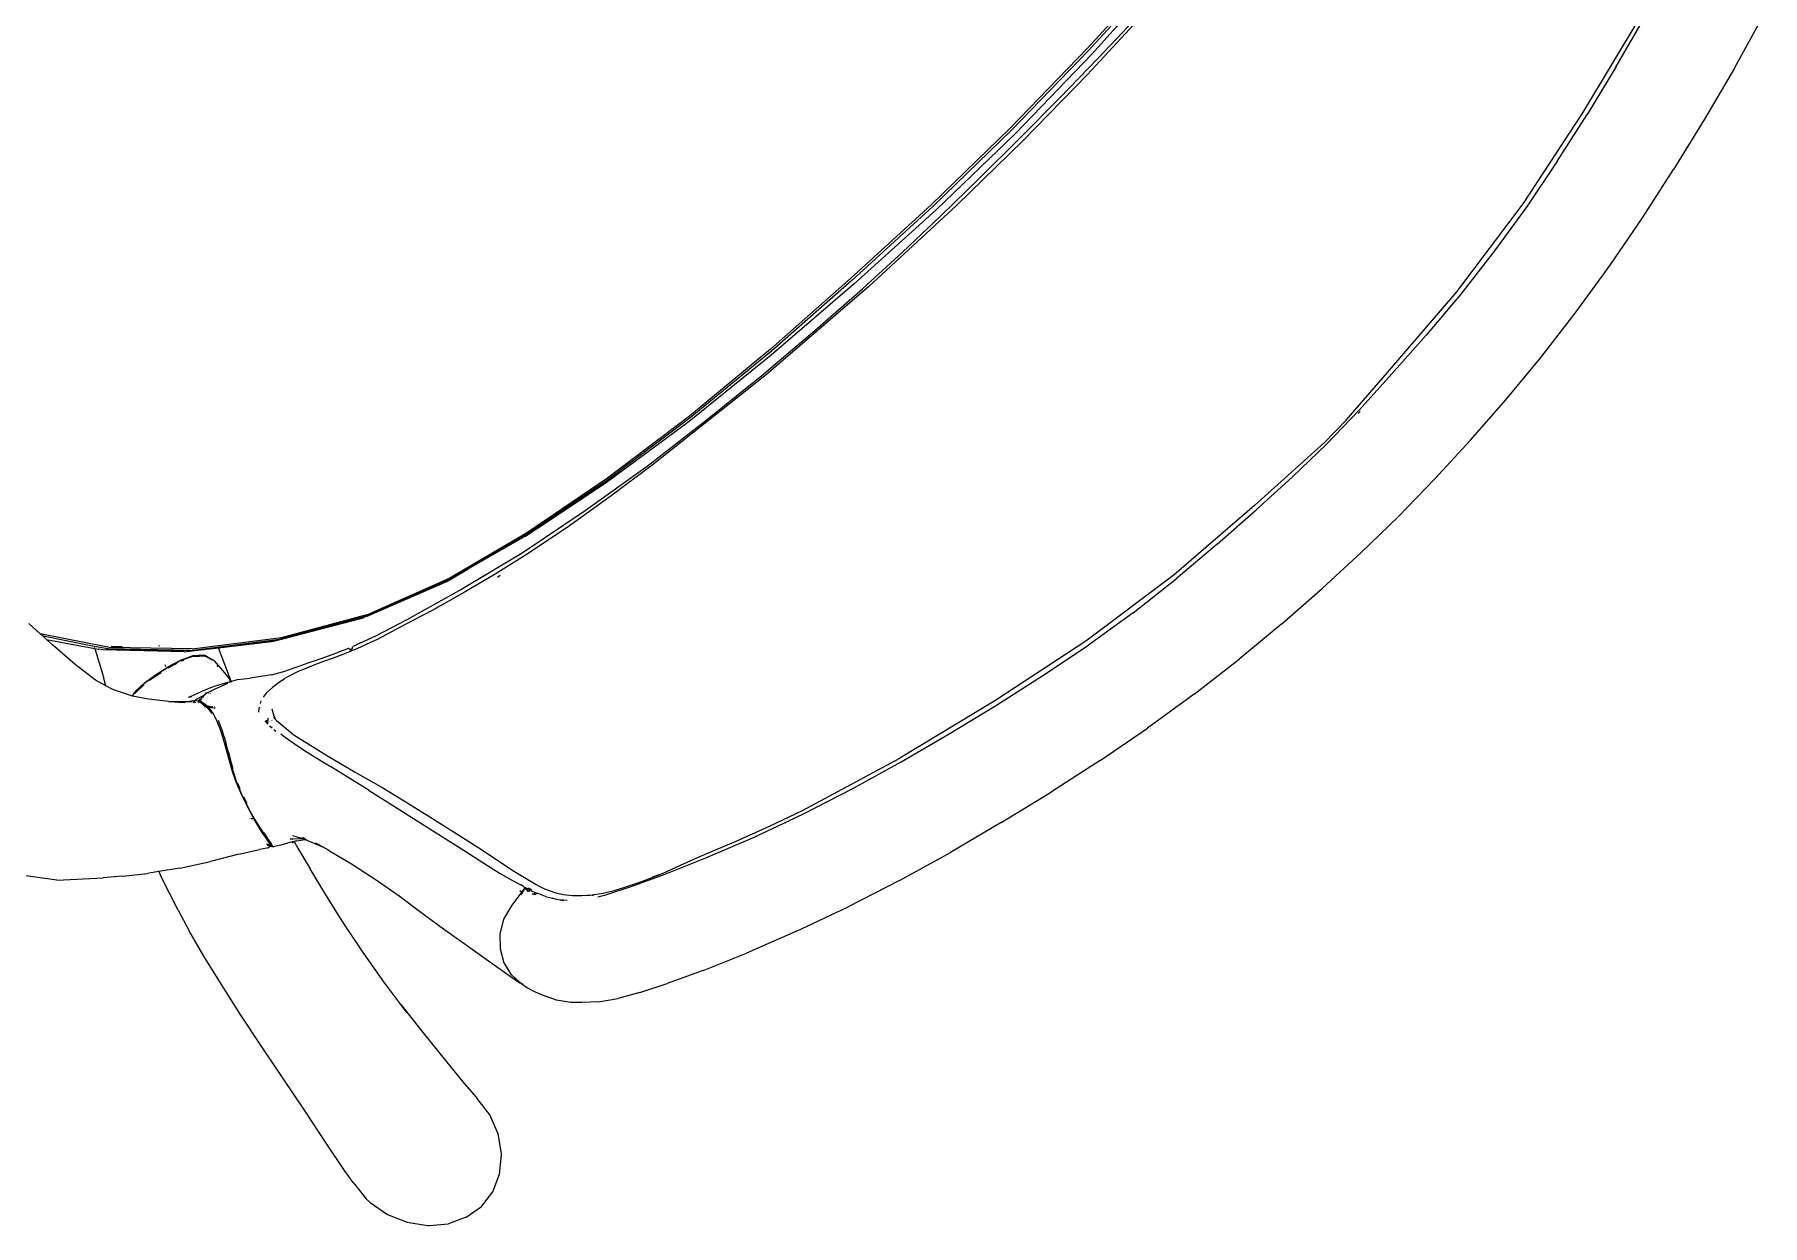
# Model space of a CAD drawing. Header units: millimetres. Extents: x 188.6 to 263.2, y 40.1 to 120.1.
# Drawn here: x 255.3571 to 255.7911, y 57.2533 to 57.5524 of the extents above; entities that cross this region are included whole.
import ezdxf

# ---------------------------------------------------------------- set-up
doc = ezdxf.new("R2010")
doc.units = ezdxf.units.MM
doc.layers.add('ARQ', color=8, linetype='Continuous')

# ---------------------------------------------------------------- blocks, each defined once
blk = doc.blocks.new('arq-3pav')
at = {"layer": 'ARQ'}
for p, q in [((50.63151, 17.31216), (50.61297, 17.29195)), ((50.63194, 17.31178), (50.61342, 17.29152)), ((50.63281, 17.31123), (50.61429, 17.2907)), ((50.63356, 17.30757), (50.61311, 17.28549)), ((50.62489, 17.29911), (50.61583, 17.2896)), ((50.73759, 17.27592), (50.75198, 17.29978)), ((50.74586, 17.28739), (50.75287, 17.29946)), ((50.77564, 17.28709), (50.7827, 17.29989)), ((50.61297, 17.29195), (50.59374, 17.27206)), ((50.61342, 17.29152), (50.59418, 17.27161)), ((50.59507, 17.27072), (50.61429, 17.2907)), ((50.61583, 17.2896), (50.60619, 17.27967)), ((50.61311, 17.28549), (50.59692, 17.26887)), ((50.74586, 17.28739), (50.73863, 17.27549)), ((50.77564, 17.28709), (50.76815, 17.27429)), ((50.60619, 17.27967), (50.59621, 17.26958)), ((50.72258, 17.25307), (50.73759, 17.27592)), ((50.59374, 17.27206), (50.57384, 17.25282)), ((50.59418, 17.27161), (50.57427, 17.25237)), ((50.73125, 17.26385), (50.73863, 17.27549)), ((50.76815, 17.27429), (50.76039, 17.26169)), ((50.57509, 17.2515), (50.59507, 17.27072)), ((50.59692, 17.26887), (50.5803, 17.25269)), ((50.58612, 17.2596), (50.59621, 17.26958)), ((50.73125, 17.26385), (50.72356, 17.25243)), ((50.58612, 17.2596), (50.57619, 17.24996)), ((50.75254, 17.24949), (50.76039, 17.26169)), ((50.57384, 17.25282), (50.55363, 17.23429)), ((50.57427, 17.25237), (50.55401, 17.23385)), ((50.55456, 17.23298), (50.57509, 17.2515)), ((50.5803, 17.25269), (50.55822, 17.23223)), ((50.56668, 17.2409), (50.57619, 17.24996)), ((50.70593, 17.23091), (50.72258, 17.25307)), ((50.72356, 17.25243), (50.71543, 17.24121)), ((50.74444, 17.23759), (50.75254, 17.24949)), ((50.71543, 17.24121), (50.70696, 17.23036)), ((50.56668, 17.2409), (50.55662, 17.23169)), ((50.73591, 17.22587), (50.74444, 17.23759)), ((50.55363, 17.23429), (50.53349, 17.21651)), ((50.55456, 17.23298), (50.53372, 17.21504)), ((50.55401, 17.23385), (50.53376, 17.21605)), ((50.55822, 17.23223), (50.53249, 17.21016)), ((50.54462, 17.22118), (50.55662, 17.23169)), ((50.68849, 17.21068), (50.70593, 17.23091)), ((50.70696, 17.23036), (50.69826, 17.22004)), ((50.72712, 17.21454), (50.73591, 17.22587)), ((50.53133, 17.20996), (50.54462, 17.22118)), ((50.69826, 17.22004), (50.68964, 17.21031)), ((50.53372, 17.21504), (50.5131, 17.19836)), ((50.53349, 17.21651), (50.5132, 17.19972)), ((50.53376, 17.21605), (50.51335, 17.19925)), ((50.71823, 17.20382), (50.72712, 17.21454)), ((50.53249, 17.21016), (50.50375, 17.18737)), ((50.51729, 17.19858), (50.53133, 17.20996)), ((50.67814, 17.19873), (50.68849, 17.21068)), ((50.68138, 17.20123), (50.68964, 17.21031)), ((50.70928, 17.19363), (50.71823, 17.20382)), ((50.5131, 17.19836), (50.49222, 17.18294)), ((50.5132, 17.19972), (50.49257, 17.18416)), ((50.51335, 17.19925), (50.49266, 17.18373)), ((50.50249, 17.18719), (50.51729, 17.19858)), ((50.6727, 17.19312), (50.67814, 17.19873)), ((50.68138, 17.20123), (50.67315, 17.19264)), ((50.68114, 17.20035), (50.68166, 17.20089)), ((50.68166, 17.20089), (50.68167, 17.20091)), ((50.70035, 17.18389), (50.70928, 17.19363)), ((50.6727, 17.19312), (50.6551, 17.1773)), ((50.66456, 17.18441), (50.67315, 17.19264)), ((50.48696, 17.17598), (50.50249, 17.18719)), ((50.50375, 17.18737), (50.49346, 17.1797)), ((50.47219, 17.16983), (50.49267, 17.18357)), ((50.49257, 17.18416), (50.47222, 17.17037)), ((50.49266, 17.18373), (50.47223, 17.16998)), ((50.47742, 17.17321), (50.49246, 17.1832)), ((50.49222, 17.18294), (50.47742, 17.17321)), ((50.65548, 17.17615), (50.66456, 17.18441)), ((50.69127, 17.17452), (50.70035, 17.18389)), ((50.4711, 17.1654), (50.48696, 17.17598)), ((50.49346, 17.1797), (50.48305, 17.17219)), ((50.6551, 17.1773), (50.63488, 17.15986)), ((50.64575, 17.16753), (50.65548, 17.17615)), ((50.47184, 17.16951), (50.47742, 17.17321)), ((50.48305, 17.17219), (50.47242, 17.16505)), ((50.6819, 17.16544), (50.69127, 17.17452)), ((50.47223, 17.16998), (50.45258, 17.15852)), ((50.47222, 17.17037), (50.45279, 17.15894)), ((50.47184, 17.16951), (50.45759, 17.16134)), ((50.45759, 17.16134), (50.47066, 17.16894)), ((50.47066, 17.16894), (50.47205, 17.16974)), ((50.47209, 17.16977), (50.47205, 17.16974)), ((50.47209, 17.16977), (50.47219, 17.16983)), ((50.64575, 17.16753), (50.63543, 17.15883)), ((50.45533, 17.15593), (50.4711, 17.1654)), ((50.47242, 17.16505), (50.46431, 17.16001)), ((50.6819, 17.16544), (50.67216, 17.15651)), ((50.45279, 17.15894), (50.43276, 17.15011)), ((50.45246, 17.15836), (50.45745, 17.16126)), ((50.46431, 17.16001), (50.45677, 17.15562)), ((50.45759, 17.16134), (50.45745, 17.16126)), ((50.46564, 17.15968), (50.4649, 17.15921)), ((50.63488, 17.15986), (50.61272, 17.14321)), ((50.62458, 17.15036), (50.63543, 17.15883)), ((50.45258, 17.15852), (50.43235, 17.14966)), ((50.44006, 17.15295), (50.45217, 17.15823)), ((50.44006, 17.15295), (50.45175, 17.15799)), ((50.44222, 17.14862), (50.45533, 17.15593)), ((50.45677, 17.15562), (50.44851, 17.15095)), ((50.45217, 17.15823), (50.45175, 17.15799)), ((50.45217, 17.15823), (50.45246, 17.15836)), ((50.66197, 17.14757), (50.67216, 17.15651)), ((50.41064, 17.14414), (50.43276, 17.15011)), ((50.43216, 17.1495), (50.44006, 17.15295)), ((50.44851, 17.15095), (50.44188, 17.14746)), ((50.62458, 17.15036), (50.61336, 17.14223)), ((50.35008, 17.14504), (50.34718, 17.14762)), ((50.4091, 17.14333), (50.43023, 17.14883)), ((50.40997, 17.1436), (50.42551, 17.14773)), ((50.41015, 17.14374), (50.43235, 17.14966)), ((50.43178, 17.14939), (50.42551, 17.14773)), ((50.43023, 17.14883), (50.43117, 17.14911)), ((50.43117, 17.14911), (50.43178, 17.14939)), ((50.43178, 17.14939), (50.43183, 17.14941)), ((50.43188, 17.14942), (50.43183, 17.14941)), ((50.43193, 17.14944), (50.43188, 17.14942)), ((50.43216, 17.1495), (50.43193, 17.14944)), ((50.43437, 17.14456), (50.44222, 17.14862)), ((50.44188, 17.14746), (50.43474, 17.14366)), ((50.66197, 17.14757), (50.65125, 17.13867)), ((50.3675, 17.14161), (50.35008, 17.14504)), ((50.35076, 17.14443), (50.35008, 17.14504)), ((50.36364, 17.14191), (50.35076, 17.14443)), ((50.35166, 17.14363), (50.35076, 17.14443)), ((50.35166, 17.14363), (50.36381, 17.14134)), ((50.35315, 17.14229), (50.35166, 17.14363)), ((50.3588, 17.13739), (50.35315, 17.14229)), ((50.36364, 17.14191), (50.36367, 17.1418)), ((50.36701, 17.14125), (50.36364, 17.14191)), ((50.36373, 17.14159), (50.36374, 17.14157)), ((50.36381, 17.14134), (50.36598, 17.13413)), ((50.36381, 17.14134), (50.36472, 17.14116)), ((50.38778, 17.14088), (50.36701, 17.14125)), ((50.38827, 17.14125), (50.3675, 17.14161)), ((50.36787, 17.14194), (50.37062, 17.1419)), ((50.37988, 17.14222), (50.37996, 17.14198)), ((50.38763, 17.14077), (50.40963, 17.14353)), ((50.38778, 17.14088), (50.41015, 17.14374)), ((50.38827, 17.14125), (50.41064, 17.14414)), ((50.38886, 17.14087), (50.4091, 17.14333)), ((50.38886, 17.14087), (50.39482, 17.14157)), ((50.39482, 17.14157), (50.40819, 17.14314)), ((50.39785, 17.1336), (50.39482, 17.14157)), ((50.40819, 17.14314), (50.4091, 17.14333)), ((50.40963, 17.14353), (50.40997, 17.1436)), ((50.42724, 17.1413), (50.42553, 17.14062)), ((50.42744, 17.14136), (50.42724, 17.1413)), ((50.42758, 17.14134), (50.42744, 17.14136)), ((50.42768, 17.14128), (50.42758, 17.14134)), ((50.42768, 17.14128), (50.42774, 17.14118)), ((50.42768, 17.14128), (50.42787, 17.14112)), ((50.42838, 17.14131), (50.42818, 17.14123)), ((50.42851, 17.1414), (50.42838, 17.14131)), ((50.4285, 17.14163), (50.42852, 17.14174)), ((50.42852, 17.14151), (50.4285, 17.14163)), ((50.42851, 17.1414), (50.42852, 17.14151)), ((50.42852, 17.14174), (50.42863, 17.14186)), ((50.4298, 17.1414), (50.42858, 17.1409)), ((50.42886, 17.14199), (50.42863, 17.14186)), ((50.43038, 17.14269), (50.42886, 17.14199)), ((50.4329, 17.14278), (50.4298, 17.1414)), ((50.43038, 17.14269), (50.43437, 17.14456)), ((50.43474, 17.14366), (50.4329, 17.14278)), ((50.61272, 17.14321), (50.58987, 17.1282)), ((50.60194, 17.13455), (50.61336, 17.14223)), ((50.36396, 17.13344), (50.3588, 17.13739)), ((50.36576, 17.14102), (50.36472, 17.14116)), ((50.38626, 17.14057), (50.36576, 17.14102)), ((50.36669, 17.14115), (50.36688, 17.14115)), ((50.38739, 17.14076), (50.36688, 17.14115)), ((50.38151, 17.13708), (50.38146, 17.13723)), ((50.38162, 17.13674), (50.38153, 17.13704)), ((50.38212, 17.13673), (50.38533, 17.13845)), ((50.3854, 17.13833), (50.38212, 17.1366)), ((50.38219, 17.1365), (50.38446, 17.13771)), ((50.38533, 17.13845), (50.38844, 17.13958)), ((50.38863, 17.13947), (50.3854, 17.13833)), ((50.38545, 17.13823), (50.38612, 17.13847)), ((50.38626, 17.14057), (50.38694, 17.14065)), ((50.387, 17.14065), (50.38694, 17.14065)), ((50.387, 17.14065), (50.38886, 17.14087)), ((50.38749, 17.14078), (50.38739, 17.14076)), ((50.38749, 17.14078), (50.38763, 17.14077)), ((50.38844, 17.13958), (50.39118, 17.13974)), ((50.38863, 17.13947), (50.39139, 17.13961)), ((50.38871, 17.13935), (50.39129, 17.1395)), ((50.39118, 17.13974), (50.39139, 17.13961)), ((50.39129, 17.1395), (50.39157, 17.13934)), ((50.39139, 17.13961), (50.39147, 17.13962)), ((50.39139, 17.13961), (50.39325, 17.13852)), ((50.39364, 17.13838), (50.39147, 17.13962)), ((50.39325, 17.13852), (50.39334, 17.13842)), ((50.39364, 17.13838), (50.39374, 17.13832)), ((50.3955, 17.13638), (50.39374, 17.13832)), ((50.39445, 17.13716), (50.39478, 17.13678)), ((50.41726, 17.13765), (50.41449, 17.13665)), ((50.41924, 17.13737), (50.4147, 17.13549)), ((50.42053, 17.1388), (50.41726, 17.13765)), ((50.42126, 17.13811), (50.41924, 17.13737)), ((50.42354, 17.13987), (50.42053, 17.1388)), ((50.42361, 17.13893), (50.42126, 17.13811)), ((50.42553, 17.14062), (50.42354, 17.13987)), ((50.42605, 17.13984), (50.42361, 17.13893)), ((50.42817, 17.14072), (50.42605, 17.13984)), ((50.42774, 17.14118), (50.42782, 17.14111)), ((50.42784, 17.1411), (50.42782, 17.14111)), ((50.42787, 17.14112), (50.42784, 17.1411)), ((50.42793, 17.14102), (50.42784, 17.1411)), ((50.42784, 17.1411), (50.4279, 17.141)), ((50.42798, 17.14114), (50.42787, 17.14112)), ((50.42787, 17.14112), (50.42817, 17.14086)), ((50.4279, 17.141), (50.42817, 17.14072)), ((50.42793, 17.14102), (50.42802, 17.14095)), ((50.42818, 17.14123), (50.42798, 17.14114)), ((50.42824, 17.14076), (50.42802, 17.14095)), ((50.4282, 17.14074), (50.42802, 17.14095)), ((50.42817, 17.14086), (50.42828, 17.14077)), ((50.4282, 17.14074), (50.42817, 17.14072)), ((50.42818, 17.14123), (50.42838, 17.14107)), ((50.42832, 17.14106), (50.42818, 17.14123)), ((50.42824, 17.14076), (50.4282, 17.14074)), ((50.42828, 17.14077), (50.42824, 17.14076)), ((50.42858, 17.1409), (50.42828, 17.14077)), ((50.42838, 17.14107), (50.42858, 17.1409)), ((50.63993, 17.12988), (50.65125, 17.13867)), ((50.36657, 17.13202), (50.36396, 17.13344)), ((50.36657, 17.13202), (50.36598, 17.13413)), ((50.37394, 17.13053), (50.37625, 17.13276)), ((50.37612, 17.13255), (50.37896, 17.13457)), ((50.37625, 17.13276), (50.37902, 17.13474)), ((50.37754, 17.1334), (50.37908, 17.13449)), ((50.38174, 17.13636), (50.37896, 17.13457)), ((50.37902, 17.13474), (50.38171, 17.13647)), ((50.37908, 17.13449), (50.3804, 17.13534)), ((50.38167, 17.13659), (50.38166, 17.13663)), ((50.38171, 17.13647), (50.38212, 17.13673)), ((50.38174, 17.13636), (50.38171, 17.13647)), ((50.38212, 17.1366), (50.38174, 17.13636)), ((50.38176, 17.13631), (50.38174, 17.13636)), ((50.38216, 17.13647), (50.38219, 17.1365)), ((50.3938, 17.13112), (50.39715, 17.13266)), ((50.39434, 17.13208), (50.39753, 17.133)), ((50.39709, 17.13441), (50.3955, 17.13638)), ((50.39724, 17.1342), (50.39709, 17.13441)), ((50.39724, 17.1342), (50.39783, 17.13319)), ((50.39753, 17.133), (50.39746, 17.13312)), ((50.39753, 17.133), (50.39756, 17.13301)), ((50.39756, 17.13296), (50.39753, 17.133)), ((50.39754, 17.13304), (50.39756, 17.13301)), ((50.39756, 17.13301), (50.39791, 17.13311)), ((50.39756, 17.13301), (50.39758, 17.13297)), ((50.39766, 17.1328), (50.39764, 17.13284)), ((50.39766, 17.13284), (50.39771, 17.13281)), ((50.39771, 17.13281), (50.39769, 17.13285)), ((50.39783, 17.13319), (50.39787, 17.13314)), ((50.39802, 17.13315), (50.39785, 17.1336)), ((50.39791, 17.13311), (50.39787, 17.13314)), ((50.39791, 17.13311), (50.39802, 17.13315)), ((50.39794, 17.13307), (50.39791, 17.13311)), ((50.39802, 17.1329), (50.39798, 17.13296)), ((50.39804, 17.1329), (50.398, 17.13296)), ((50.39802, 17.13315), (50.39843, 17.13327)), ((50.39804, 17.1331), (50.39802, 17.13315)), ((50.39811, 17.13292), (50.39808, 17.13299)), ((50.39843, 17.13327), (50.39964, 17.13355)), ((50.39964, 17.13355), (50.40119, 17.13376)), ((50.40119, 17.13376), (50.40284, 17.13392)), ((50.40818, 17.13479), (50.40284, 17.13392)), ((50.40818, 17.13479), (50.41184, 17.13574)), ((50.41074, 17.13335), (50.40838, 17.13158)), ((50.41074, 17.13335), (50.41145, 17.1338)), ((50.4147, 17.13549), (50.41145, 17.1338)), ((50.41449, 17.13665), (50.41184, 17.13574)), ((50.5903, 17.12716), (50.60194, 17.13455)), ((50.36849, 17.13097), (50.36657, 17.13202)), ((50.37299, 17.12946), (50.36849, 17.13097)), ((50.37324, 17.12941), (50.37299, 17.12946)), ((50.37324, 17.12941), (50.37374, 17.13022)), ((50.37725, 17.12861), (50.37324, 17.12941)), ((50.37374, 17.13022), (50.37375, 17.13026)), ((50.37379, 17.13029), (50.37375, 17.13026)), ((50.37612, 17.13255), (50.37379, 17.13029)), ((50.37379, 17.13029), (50.37394, 17.13053)), ((50.37386, 17.13007), (50.37398, 17.13027)), ((50.37398, 17.13027), (50.37614, 17.13236)), ((50.38228, 17.12805), (50.37725, 17.12861)), ((50.38729, 17.12911), (50.3886, 17.12969)), ((50.38729, 17.12911), (50.38812, 17.12935)), ((50.38751, 17.12813), (50.38859, 17.12828)), ((50.38859, 17.12828), (50.38883, 17.12834)), ((50.3886, 17.12969), (50.39076, 17.13062)), ((50.38883, 17.12834), (50.38899, 17.12832)), ((50.38884, 17.12813), (50.38899, 17.12832)), ((50.38899, 17.12832), (50.38918, 17.1285)), ((50.38899, 17.12832), (50.38973, 17.12821)), ((50.38943, 17.12867), (50.38918, 17.1285)), ((50.39035, 17.12914), (50.38943, 17.12867)), ((50.39024, 17.12871), (50.38983, 17.12831)), ((50.39015, 17.12816), (50.39054, 17.12867)), ((50.39124, 17.12966), (50.39035, 17.12914)), ((50.39041, 17.12887), (50.39037, 17.12883)), ((50.39092, 17.12935), (50.39048, 17.12894)), ((50.39059, 17.12873), (50.39067, 17.12883)), ((50.39076, 17.13062), (50.39294, 17.13154)), ((50.39079, 17.12898), (50.39115, 17.12944)), ((50.39124, 17.12966), (50.39105, 17.12948)), ((50.39124, 17.12966), (50.3916, 17.13001)), ((50.39126, 17.12959), (50.39137, 17.12972)), ((50.39139, 17.12975), (50.3916, 17.13001)), ((50.39176, 17.13013), (50.39158, 17.13014)), ((50.3916, 17.13001), (50.39184, 17.13013)), ((50.39184, 17.13013), (50.3938, 17.13112)), ((50.39314, 17.13075), (50.39184, 17.13013)), ((50.39203, 17.13011), (50.39184, 17.13013)), ((50.39232, 17.1301), (50.39225, 17.1301)), ((50.39289, 17.13006), (50.39281, 17.13007)), ((50.39294, 17.13154), (50.39434, 17.13208)), ((50.40684, 17.13013), (50.40604, 17.12912)), ((50.40838, 17.13158), (50.40684, 17.13013)), ((50.63993, 17.12988), (50.6282, 17.12135)), ((50.38228, 17.12805), (50.38367, 17.12796)), ((50.38367, 17.12796), (50.38245, 17.12797)), ((50.38485, 17.12785), (50.38251, 17.12794)), ((50.38552, 17.12795), (50.38367, 17.12796)), ((50.38367, 17.12796), (50.38504, 17.12787)), ((50.38485, 17.12785), (50.38504, 17.12787)), ((50.38628, 17.12779), (50.38485, 17.12785)), ((50.38504, 17.12787), (50.3851, 17.12786)), ((50.3851, 17.12786), (50.38819, 17.12807)), ((50.3851, 17.12786), (50.38596, 17.12797)), ((50.3851, 17.12786), (50.38628, 17.12779)), ((50.38596, 17.12797), (50.38552, 17.12795)), ((50.38596, 17.12797), (50.38751, 17.12813)), ((50.38819, 17.12807), (50.38596, 17.12797)), ((50.38854, 17.12775), (50.38862, 17.12788)), ((50.38862, 17.12788), (50.38871, 17.12798)), ((50.3889, 17.12794), (50.38874, 17.12773)), ((50.3889, 17.12794), (50.38876, 17.12788)), ((50.38886, 17.12772), (50.38903, 17.12793)), ((50.38894, 17.12795), (50.3889, 17.12794)), ((50.38961, 17.12819), (50.38973, 17.12821)), ((50.38994, 17.1281), (50.38966, 17.12815)), ((50.38994, 17.1281), (50.38973, 17.12821)), ((50.38982, 17.12775), (50.38986, 17.1278)), ((50.38985, 17.12798), (50.38996, 17.12796)), ((50.39008, 17.12808), (50.38994, 17.1281)), ((50.39005, 17.12804), (50.38994, 17.1281)), ((50.38994, 17.1279), (50.38998, 17.12795)), ((50.38996, 17.12796), (50.38998, 17.12795)), ((50.38998, 17.12795), (50.39005, 17.12804)), ((50.38998, 17.12795), (50.39077, 17.12752)), ((50.39005, 17.12804), (50.39008, 17.12808)), ((50.39056, 17.12778), (50.39005, 17.12804)), ((50.39008, 17.12808), (50.3901, 17.12811)), ((50.39031, 17.12804), (50.39008, 17.12808)), ((50.39113, 17.12759), (50.39031, 17.12804)), ((50.39056, 17.12778), (50.3914, 17.12713)), ((50.39077, 17.12752), (50.39125, 17.12714)), ((50.39131, 17.12705), (50.39102, 17.12705)), ((50.3919, 17.12698), (50.39113, 17.12759)), ((50.39128, 17.12712), (50.39135, 17.12705)), ((50.39147, 17.12679), (50.39129, 17.12679)), ((50.39133, 17.12675), (50.3915, 17.12675)), ((50.39135, 17.12705), (50.3916, 17.12687)), ((50.39148, 17.12705), (50.39135, 17.12705)), ((50.39148, 17.12705), (50.3914, 17.12713)), ((50.39156, 17.12705), (50.39148, 17.12705)), ((50.39148, 17.12705), (50.39175, 17.12679)), ((50.3919, 17.12698), (50.39156, 17.12705)), ((50.3916, 17.12687), (50.39168, 17.12679)), ((50.39168, 17.12679), (50.39162, 17.12679)), ((50.39166, 17.12674), (50.39169, 17.12674)), ((50.39168, 17.12679), (50.39174, 17.12674)), ((50.39175, 17.12679), (50.39168, 17.12679)), ((50.39174, 17.12674), (50.39169, 17.12674)), ((50.39174, 17.12674), (50.39229, 17.1262)), ((50.39183, 17.12672), (50.39174, 17.12674)), ((50.39175, 17.12679), (50.39183, 17.12672)), ((50.39183, 17.12679), (50.39175, 17.12679)), ((50.3919, 17.12679), (50.39183, 17.12679)), ((50.39183, 17.12672), (50.39229, 17.12627)), ((50.39227, 17.12663), (50.39183, 17.12672)), ((50.39197, 17.12692), (50.3919, 17.12698)), ((50.39207, 17.12695), (50.3919, 17.12698)), ((50.39216, 17.12674), (50.3919, 17.12679)), ((50.39216, 17.12674), (50.39197, 17.12692)), ((50.39225, 17.12672), (50.39216, 17.12674)), ((50.39227, 17.12663), (50.39216, 17.12674)), ((50.39308, 17.12676), (50.39223, 17.12692)), ((50.39278, 17.12615), (50.39227, 17.12663)), ((50.39241, 17.12661), (50.39227, 17.12663)), ((50.39229, 17.12627), (50.39234, 17.12615)), ((50.39234, 17.12615), (50.3924, 17.12609)), ((50.3924, 17.12609), (50.39311, 17.1251)), ((50.3935, 17.12649), (50.39248, 17.12668)), ((50.39356, 17.12639), (50.39259, 17.12657)), ((50.39359, 17.125), (50.39278, 17.12615)), ((50.39311, 17.1251), (50.39315, 17.12501)), ((50.39344, 17.12669), (50.39334, 17.12671)), ((50.39444, 17.12324), (50.39359, 17.125)), ((50.39383, 17.12661), (50.39377, 17.12662)), ((50.39397, 17.1264), (50.39384, 17.12642)), ((50.39403, 17.1263), (50.39388, 17.12633)), ((50.405, 17.1254), (50.40509, 17.12646)), ((50.40514, 17.12666), (50.40509, 17.12646)), ((50.40548, 17.12821), (50.40534, 17.12757)), ((50.40827, 17.12624), (50.40875, 17.12445)), ((50.4087, 17.12401), (50.40942, 17.12327)), ((50.40875, 17.12445), (50.40908, 17.12391)), ((50.58987, 17.1282), (50.56601, 17.11382)), ((50.5784, 17.11993), (50.5903, 17.12716)), ((50.39525, 17.12117), (50.39444, 17.12324)), ((50.39479, 17.1234), (50.39553, 17.12136)), ((50.39594, 17.1191), (50.39525, 17.12117)), ((50.39553, 17.12136), (50.39556, 17.1213)), ((50.39556, 17.1213), (50.39619, 17.11928)), ((50.40718, 17.12251), (50.40657, 17.1232)), ((50.40673, 17.12335), (50.40721, 17.12274)), ((50.40716, 17.12235), (50.40718, 17.12251)), ((50.40718, 17.12251), (50.4072, 17.12264)), ((50.40723, 17.12246), (50.40718, 17.12251)), ((50.40719, 17.12378), (50.40732, 17.12366)), ((50.40721, 17.12274), (50.40732, 17.12366)), ((50.40721, 17.12274), (50.40726, 17.1227)), ((50.40721, 17.1227), (50.40721, 17.12274)), ((50.40732, 17.12366), (50.40734, 17.1238)), ((50.40732, 17.12366), (50.40737, 17.12361)), ((50.4074, 17.12381), (50.40734, 17.1238)), ((50.4079, 17.12169), (50.4077, 17.12192)), ((50.4082, 17.12143), (50.4079, 17.12169)), ((50.4082, 17.12143), (50.4083, 17.12135)), ((50.40821, 17.12333), (50.40829, 17.12325)), ((50.40924, 17.12055), (50.40875, 17.12097)), ((50.40942, 17.12327), (50.41376, 17.11965)), ((50.41052, 17.11994), (50.41126, 17.11935)), ((50.41376, 17.11965), (50.42181, 17.11469)), ((50.56633, 17.11292), (50.5784, 17.11993)), ((50.6163, 17.11325), (50.6282, 17.12135)), ((50.39654, 17.1171), (50.39594, 17.1191)), ((50.39623, 17.11922), (50.39619, 17.11928)), ((50.39623, 17.11922), (50.39677, 17.11735)), ((50.39706, 17.11522), (50.39654, 17.1171)), ((50.39681, 17.11722), (50.39677, 17.11735)), ((50.39677, 17.11735), (50.39677, 17.11728)), ((50.39727, 17.1154), (50.39677, 17.11728)), ((50.39732, 17.11535), (50.39681, 17.11722)), ((50.39761, 17.1132), (50.39706, 17.11522)), ((50.3978, 17.11334), (50.39727, 17.1154)), ((50.39732, 17.11535), (50.39787, 17.11326)), ((50.41126, 17.11935), (50.41145, 17.11922)), ((50.41145, 17.11922), (50.41155, 17.11914)), ((50.41155, 17.11914), (50.41385, 17.11755)), ((50.41385, 17.11755), (50.41647, 17.11578)), ((50.41647, 17.11578), (50.42019, 17.11342)), ((50.39829, 17.11075), (50.39761, 17.1132)), ((50.39842, 17.11083), (50.3978, 17.11334)), ((50.39787, 17.11326), (50.39841, 17.11123)), ((50.42019, 17.11342), (50.42273, 17.11188)), ((50.42181, 17.11469), (50.42919, 17.11028)), ((50.42273, 17.11188), (50.42296, 17.11171)), ((50.43271, 17.10573), (50.42296, 17.11171)), ((50.54155, 17.10072), (50.56601, 17.11382)), ((50.55416, 17.10617), (50.56633, 17.11292)), ((50.6163, 17.11325), (50.6041, 17.1054)), ((50.39928, 17.10783), (50.39829, 17.11075)), ((50.39842, 17.11083), (50.39939, 17.10776)), ((50.40077, 17.10436), (50.39928, 17.10783)), ((50.39939, 17.10776), (50.4009, 17.10419)), ((50.39956, 17.10772), (50.40022, 17.10618)), ((50.42919, 17.11028), (50.43614, 17.10639)), ((50.40253, 17.10082), (50.40077, 17.10436)), ((50.4009, 17.10419), (50.40271, 17.10059)), ((50.40112, 17.10413), (50.40192, 17.10252)), ((50.43271, 17.10573), (50.43883, 17.10186)), ((50.43614, 17.10639), (50.44177, 17.10291)), ((50.44177, 17.10291), (50.44796, 17.09907)), ((50.54182, 17.09981), (50.55416, 17.10617)), ((50.5915, 17.09765), (50.6041, 17.1054)), ((50.40381, 17.09854), (50.40253, 17.10082)), ((50.40278, 17.09858), (50.40269, 17.09859)), ((50.40271, 17.10059), (50.4039, 17.09854)), ((50.40327, 17.09856), (50.40307, 17.09857)), ((50.4035, 17.09856), (50.40339, 17.09856)), ((50.40365, 17.09855), (50.40361, 17.09855)), ((50.40381, 17.09854), (50.40369, 17.09855)), ((50.40428, 17.09769), (50.40381, 17.09854)), ((50.4039, 17.09854), (50.40381, 17.09854)), ((50.4039, 17.09854), (50.40456, 17.09741)), ((50.40398, 17.09854), (50.4039, 17.09854)), ((50.43883, 17.10186), (50.44476, 17.09809)), ((50.44476, 17.09809), (50.45656, 17.09062)), ((50.44796, 17.09907), (50.45404, 17.09524)), ((50.52922, 17.09393), (50.54182, 17.09981)), ((50.53325, 17.09675), (50.54155, 17.10072)), ((50.40585, 17.09515), (50.40428, 17.09769)), ((50.40456, 17.09741), (50.40623, 17.09485)), ((50.40704, 17.09338), (50.40585, 17.09515)), ((50.40607, 17.09526), (50.40614, 17.09514)), ((50.40614, 17.09514), (50.40629, 17.09493)), ((50.40746, 17.0931), (50.40623, 17.09485)), ((50.40636, 17.09482), (50.40734, 17.09338)), ((50.41288, 17.09357), (50.41347, 17.09358)), ((50.41347, 17.09437), (50.41596, 17.09363)), ((50.41347, 17.09358), (50.41596, 17.09363)), ((50.41347, 17.09358), (50.41357, 17.09339)), ((50.41581, 17.09388), (50.41625, 17.09379)), ((50.41596, 17.09363), (50.41664, 17.09343)), ((50.41625, 17.09379), (50.4163, 17.0938)), ((50.41627, 17.09363), (50.41662, 17.09364)), ((50.4163, 17.0938), (50.41635, 17.09377)), ((50.45404, 17.09524), (50.46023, 17.09129)), ((50.51725, 17.08879), (50.52922, 17.09393)), ((50.52485, 17.09297), (50.53325, 17.09675)), ((50.53723, 17.09756), (50.53732, 17.09761)), ((50.5915, 17.09765), (50.5787, 17.09015)), ((50.39997, 17.08969), (50.39284, 17.08786)), ((50.39997, 17.08969), (50.40518, 17.09087)), ((50.40702, 17.09121), (50.40518, 17.09087)), ((50.40747, 17.09204), (50.40687, 17.09222)), ((50.40726, 17.09129), (50.40702, 17.09121)), ((50.40778, 17.09231), (50.40704, 17.09338)), ((50.40713, 17.09195), (50.40709, 17.09199)), ((50.40713, 17.09195), (50.40729, 17.09192)), ((50.40726, 17.09129), (50.40748, 17.09137)), ((50.40729, 17.09192), (50.40778, 17.09182)), ((50.40767, 17.09179), (50.40729, 17.09192)), ((50.40734, 17.09338), (50.40809, 17.09233)), ((50.40816, 17.09214), (50.40746, 17.0931)), ((50.40799, 17.0919), (50.40747, 17.09204)), ((50.40761, 17.09146), (50.40748, 17.09137)), ((50.40761, 17.09146), (50.40766, 17.09156)), ((50.40767, 17.09167), (50.40766, 17.09156)), ((50.40767, 17.09179), (50.40771, 17.09177)), ((50.40767, 17.09167), (50.40771, 17.09177)), ((50.40771, 17.09177), (50.40778, 17.09182)), ((50.40771, 17.09177), (50.40826, 17.09162)), ((50.40799, 17.0919), (50.40778, 17.09231)), ((50.40778, 17.09182), (50.40784, 17.09183)), ((50.40784, 17.09183), (50.40795, 17.09187)), ((50.40795, 17.09187), (50.40801, 17.09186)), ((50.40801, 17.09186), (50.40799, 17.0919)), ((50.40806, 17.09188), (50.40799, 17.0919)), ((50.40806, 17.09188), (50.40801, 17.09186)), ((50.40809, 17.09188), (50.40806, 17.09188)), ((50.40814, 17.09224), (50.40809, 17.09233)), ((50.40809, 17.09188), (50.40818, 17.0919)), ((50.40816, 17.09214), (50.40814, 17.09224)), ((50.40822, 17.09205), (50.40816, 17.09214)), ((50.40837, 17.09182), (50.40822, 17.09205)), ((50.4084, 17.09171), (50.40822, 17.09205)), ((50.40842, 17.09159), (50.40826, 17.09162)), ((50.4084, 17.09171), (50.40837, 17.09182)), ((50.40863, 17.0916), (50.40842, 17.09159)), ((50.40895, 17.09163), (50.40863, 17.0916)), ((50.41053, 17.09202), (50.40895, 17.09163)), ((50.41337, 17.09278), (50.41053, 17.09202)), ((50.41331, 17.09289), (50.41333, 17.09287)), ((50.41384, 17.09291), (50.41337, 17.09278)), ((50.41337, 17.09278), (50.41356, 17.09246)), ((50.4138, 17.09298), (50.41381, 17.09295)), ((50.41446, 17.09307), (50.41384, 17.09291)), ((50.41384, 17.09291), (50.41474, 17.09124)), ((50.41446, 17.09307), (50.41664, 17.09343)), ((50.41474, 17.09124), (50.41783, 17.086)), ((50.41664, 17.09343), (50.41696, 17.09347)), ((50.41664, 17.09343), (50.41965, 17.09215)), ((50.41921, 17.09259), (50.4224, 17.09078)), ((50.4224, 17.09078), (50.41965, 17.09215)), ((50.42246, 17.09075), (50.4224, 17.09078)), ((50.42246, 17.09075), (50.42276, 17.09058)), ((50.42276, 17.09058), (50.42827, 17.08728)), ((50.45656, 17.09062), (50.46151, 17.08745)), ((50.46023, 17.09129), (50.46917, 17.08536)), ((50.51091, 17.08696), (50.51633, 17.08936)), ((50.51633, 17.08936), (50.52485, 17.09297)), ((50.5659, 17.08309), (50.5787, 17.09015)), ((50.35421, 17.08316), (50.33926, 17.08525)), ((50.37074, 17.08421), (50.377, 17.08485)), ((50.3798, 17.08537), (50.377, 17.08485)), ((50.3798, 17.08537), (50.37986, 17.08538)), ((50.38512, 17.08623), (50.37986, 17.08538)), ((50.37986, 17.08538), (50.38039, 17.08417)), ((50.38512, 17.08623), (50.39284, 17.08786)), ((50.42152, 17.07993), (50.41783, 17.086)), ((50.42827, 17.08728), (50.43449, 17.08331)), ((50.46151, 17.08745), (50.46559, 17.08488)), ((50.46559, 17.08488), (50.46874, 17.08307)), ((50.46917, 17.08536), (50.47463, 17.08209)), ((50.50092, 17.08278), (50.50636, 17.08488)), ((50.50636, 17.08488), (50.51091, 17.08696)), ((50.50678, 17.08464), (50.51725, 17.08879)), ((50.35421, 17.08316), (50.36588, 17.08376)), ((50.37074, 17.08421), (50.36588, 17.08376)), ((50.38467, 17.07564), (50.38039, 17.08417)), ((50.43449, 17.08331), (50.44019, 17.07924)), ((50.46874, 17.08307), (50.47077, 17.082)), ((50.47054, 17.08057), (50.47086, 17.08038)), ((50.47149, 17.08161), (50.47077, 17.082)), ((50.47143, 17.08082), (50.47103, 17.08028)), ((50.47137, 17.08052), (50.47114, 17.08021)), ((50.47174, 17.08119), (50.47143, 17.08082)), ((50.47149, 17.08161), (50.47156, 17.08156)), ((50.47177, 17.08102), (50.47154, 17.08075)), ((50.47156, 17.08156), (50.47179, 17.08137)), ((50.47188, 17.08097), (50.47165, 17.0807)), ((50.47185, 17.08123), (50.47174, 17.08119)), ((50.47198, 17.08112), (50.47177, 17.08102)), ((50.47179, 17.08137), (50.47186, 17.0813)), ((50.47189, 17.08126), (50.47185, 17.08123)), ((50.47193, 17.08117), (50.47185, 17.08123)), ((50.47186, 17.0813), (50.47189, 17.08126)), ((50.47188, 17.08097), (50.47206, 17.08106)), ((50.47197, 17.0813), (50.47189, 17.08126)), ((50.47189, 17.08126), (50.47194, 17.08121)), ((50.47193, 17.08117), (50.47198, 17.08112)), ((50.47194, 17.08121), (50.47198, 17.08112)), ((50.47201, 17.08128), (50.47197, 17.0813)), ((50.472, 17.08113), (50.47198, 17.08112)), ((50.47207, 17.08109), (50.472, 17.08113)), ((50.472, 17.08113), (50.47206, 17.08106)), ((50.47201, 17.08128), (50.47236, 17.08109)), ((50.47206, 17.08106), (50.47208, 17.08107)), ((50.47207, 17.08109), (50.47211, 17.08108)), ((50.47208, 17.08107), (50.47211, 17.08108)), ((50.47208, 17.08107), (50.47208, 17.08104)), ((50.47217, 17.08099), (50.47208, 17.08104)), ((50.47223, 17.08102), (50.4722, 17.08109)), ((50.4724, 17.08061), (50.47223, 17.08094)), ((50.47249, 17.08053), (50.47229, 17.08092)), ((50.47262, 17.08033), (50.47234, 17.08089)), ((50.47329, 17.08061), (50.47236, 17.08109)), ((50.47248, 17.08071), (50.47265, 17.08061)), ((50.47255, 17.0804), (50.47249, 17.08053)), ((50.47265, 17.08127), (50.47346, 17.08085)), ((50.47265, 17.08061), (50.47302, 17.08042)), ((50.47329, 17.08061), (50.47474, 17.07995)), ((50.47463, 17.08209), (50.47558, 17.08157)), ((50.47558, 17.08157), (50.47674, 17.08103)), ((50.47674, 17.08103), (50.47788, 17.08057)), ((50.47788, 17.08057), (50.47956, 17.08004)), ((50.49151, 17.07991), (50.49455, 17.08069)), ((50.49211, 17.07949), (50.49825, 17.08152)), ((50.49455, 17.08069), (50.49771, 17.08168)), ((50.49771, 17.08168), (50.50092, 17.08278)), ((50.49825, 17.08152), (50.50678, 17.08464)), ((50.50389, 17.084), (50.50577, 17.08469)), ((50.5659, 17.08309), (50.553, 17.07647)), ((50.42586, 17.0731), (50.42152, 17.07993)), ((50.44019, 17.07924), (50.4457, 17.07512)), ((50.46851, 17.07693), (50.46647, 17.07341)), ((50.47053, 17.0796), (50.46851, 17.07693)), ((50.47103, 17.08028), (50.47053, 17.0796)), ((50.47114, 17.08021), (50.47064, 17.07954)), ((50.47122, 17.08013), (50.47074, 17.07948)), ((50.4709, 17.08036), (50.47103, 17.08028)), ((50.47103, 17.08028), (50.47114, 17.08021)), ((50.47114, 17.08021), (50.47123, 17.08016)), ((50.47266, 17.08025), (50.47262, 17.08033)), ((50.47361, 17.07971), (50.47379, 17.07976)), ((50.47379, 17.07976), (50.47404, 17.07988)), ((50.47427, 17.07976), (50.47386, 17.0796)), ((50.47437, 17.07971), (50.47396, 17.07955)), ((50.47404, 17.07988), (50.47408, 17.07988)), ((50.47408, 17.07988), (50.47427, 17.07976)), ((50.47426, 17.07995), (50.47432, 17.07997)), ((50.47441, 17.07982), (50.47427, 17.07976)), ((50.47427, 17.07976), (50.47437, 17.07971)), ((50.47457, 17.07979), (50.47437, 17.07971)), ((50.47437, 17.07971), (50.47452, 17.07963)), ((50.4745, 17.07986), (50.47448, 17.07985)), ((50.47477, 17.07996), (50.47474, 17.07995)), ((50.47475, 17.07986), (50.47483, 17.07991)), ((50.47477, 17.07996), (50.47483, 17.07991)), ((50.47483, 17.07991), (50.47488, 17.07991)), ((50.47702, 17.07908), (50.47488, 17.07991)), ((50.47702, 17.07908), (50.47985, 17.07838)), ((50.47868, 17.07872), (50.47945, 17.07853)), ((50.47945, 17.07853), (50.48036, 17.07834)), ((50.47956, 17.08004), (50.48154, 17.0796)), ((50.47985, 17.07838), (50.48036, 17.07834)), ((50.48036, 17.07834), (50.48243, 17.07816)), ((50.48036, 17.07834), (50.48139, 17.07811)), ((50.48139, 17.07811), (50.48152, 17.07809)), ((50.48154, 17.0796), (50.48374, 17.07938)), ((50.48374, 17.07938), (50.48614, 17.07935)), ((50.48614, 17.07935), (50.48871, 17.07948)), ((50.4869, 17.07936), (50.48817, 17.07942)), ((50.4869, 17.07936), (50.48822, 17.0794)), ((50.48822, 17.0794), (50.48826, 17.07938)), ((50.48828, 17.07936), (50.48826, 17.07938)), ((50.48851, 17.0794), (50.48856, 17.0794)), ((50.48871, 17.07948), (50.48903, 17.07952)), ((50.48872, 17.07945), (50.48877, 17.07944)), ((50.48877, 17.07944), (50.48884, 17.07945)), ((50.48881, 17.07947), (50.48884, 17.07945)), ((50.48884, 17.07945), (50.48891, 17.07946)), ((50.48903, 17.07952), (50.4893, 17.07957)), ((50.48914, 17.07949), (50.48903, 17.07952)), ((50.4893, 17.07957), (50.49151, 17.07991)), ((50.48941, 17.07953), (50.4893, 17.07957)), ((50.49016, 17.07903), (50.49211, 17.07949)), ((50.49112, 17.0798), (50.49124, 17.07982)), ((50.53991, 17.07028), (50.553, 17.07647)), ((50.38467, 17.07564), (50.38749, 17.07044)), ((50.43087, 17.06556), (50.42586, 17.0731)), ((50.4457, 17.07512), (50.4514, 17.071)), ((50.46647, 17.07341), (50.46551, 17.06967)), ((50.3912, 17.06415), (50.38749, 17.07044)), ((50.4514, 17.071), (50.45681, 17.06714)), ((50.46551, 17.06967), (50.46556, 17.06593)), ((50.53991, 17.07028), (50.52748, 17.06485)), ((50.3956, 17.05703), (50.3912, 17.06415)), ((50.43638, 17.0577), (50.43087, 17.06556)), ((50.45681, 17.06714), (50.46146, 17.0638)), ((50.46146, 17.0638), (50.46526, 17.06109)), ((50.46556, 17.06593), (50.46655, 17.06245)), ((50.51658, 17.06053), (50.52748, 17.06485)), ((50.46526, 17.06109), (50.46811, 17.05911)), ((50.46655, 17.06245), (50.46839, 17.05945)), ((50.46811, 17.05911), (50.47056, 17.05744)), ((50.46842, 17.0594), (50.46839, 17.05945)), ((50.47078, 17.05734), (50.46842, 17.0594)), ((50.51658, 17.06053), (50.50752, 17.05725)), ((50.40048, 17.04932), (50.3956, 17.05703)), ((50.44066, 17.05198), (50.43638, 17.0577)), ((50.47056, 17.05744), (50.47078, 17.05734)), ((50.47103, 17.05712), (50.47078, 17.05734)), ((50.47078, 17.05734), (50.47129, 17.0571)), ((50.47103, 17.05712), (50.4725, 17.05612)), ((50.4725, 17.05612), (50.47436, 17.05514)), ((50.47436, 17.05514), (50.4772, 17.05397)), ((50.50065, 17.05497), (50.49517, 17.05351)), ((50.50065, 17.05497), (50.50752, 17.05725)), ((50.44066, 17.05198), (50.4459, 17.04529)), ((50.44222, 17.04989), (50.44066, 17.05198)), ((50.47976, 17.05306), (50.4772, 17.05397)), ((50.48323, 17.05249), (50.47976, 17.05306)), ((50.4861, 17.05248), (50.48323, 17.05249)), ((50.49027, 17.05267), (50.4861, 17.05248)), ((50.49027, 17.05267), (50.49517, 17.05351)), ((50.40571, 17.04132), (50.40048, 17.04932)), ((50.4459, 17.04529), (50.45185, 17.03789)), ((50.41664, 17.02517), (50.40571, 17.04132)), ((50.45185, 17.03789), (50.45659, 17.03212)), ((50.45659, 17.03212), (50.45896, 17.0294)), ((50.45896, 17.0294), (50.45979, 17.02836)), ((50.4221, 17.01687), (50.41664, 17.02517)), ((50.46298, 17.02423), (50.45979, 17.02836)), ((50.45979, 17.02836), (50.4598, 17.0283)), ((50.46508, 17.01953), (50.46298, 17.02423)), ((50.42646, 17.01026), (50.4221, 17.01687)), ((50.46592, 17.01455), (50.46508, 17.01953)), ((50.46546, 17.00936), (50.46592, 17.01415)), ((50.46592, 17.01415), (50.46592, 17.01455)), ((50.42868, 17.00724), (50.42646, 17.01026)), ((50.42868, 17.00724), (50.43196, 17.00315)), ((50.46374, 17.00497), (50.46546, 17.00936)), ((50.43196, 17.00315), (50.43296, 17.00227)), ((50.4609, 17.00127), (50.46374, 17.00497)), ((50.43296, 17.00227), (50.43728, 16.99925)), ((50.43728, 16.99925), (50.44221, 16.9973)), ((50.4571, 16.99853), (50.45262, 16.99689)), ((50.4571, 16.99853), (50.4609, 17.00127)), ((50.44221, 16.9973), (50.44734, 16.99649)), ((50.44734, 16.99649), (50.44773, 16.99649)), ((50.44773, 16.99649), (50.45262, 16.99689))]:
    blk.add_line(p, q, dxfattribs=at)

msp = doc.modelspace()

# ---------------------------------------------------------------- block references
msp.add_blockref('arq-3pav', (205.00842, 40.25682))

doc.saveas('drawing.dxf')
